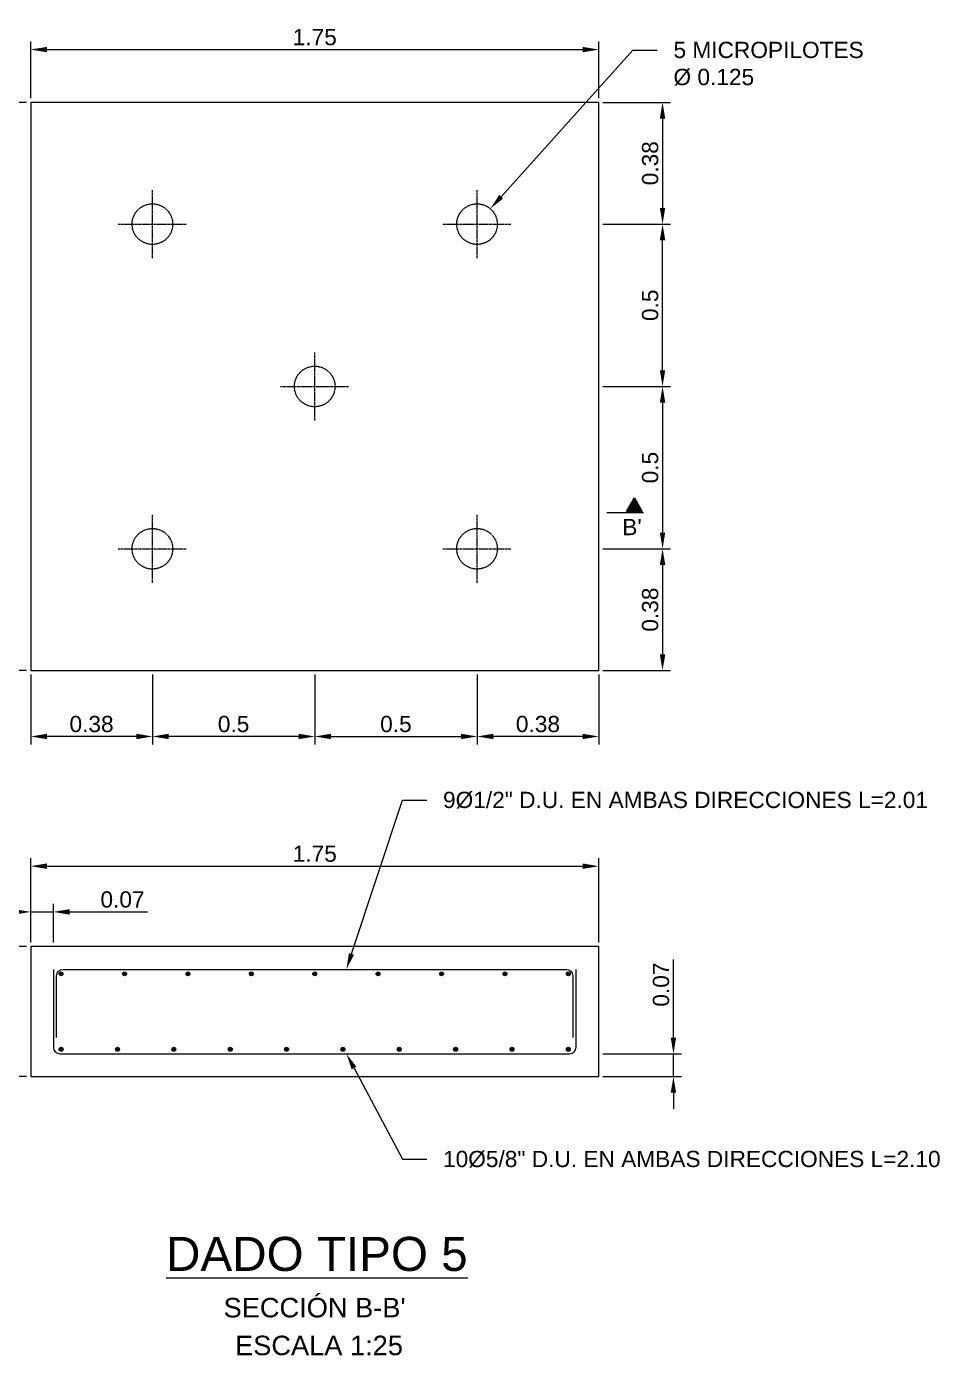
# Model space of a CAD drawing. Header units: millimetres. Extents: x -59786 to 1889966, y -10432 to 69447.
# Drawn here: x 39910 to 42685, y 9016 to 13109 of the extents above; entities that cross this region are included whole.
import ezdxf
from ezdxf import colors
from ezdxf.entities.mleader import LeaderData, LeaderLine
from ezdxf.enums import TextEntityAlignment as Align
from ezdxf.math import Vec2, Vec3

# ---------------------------------------------------------------- set-up
doc = ezdxf.new("R2010")
doc.units = ezdxf.units.MM
doc.header["$LTSCALE"] = 0.2
doc.linetypes.add('CENTER', pattern=[50.8, 31.75, -6.35, 6.35, -6.35])
doc.linetypes.add('HIDDEN', pattern=[9.525, 6.35, -3.175])
for name, color, linetype in [('EE-COTAS', 1, 'Continuous'), ('EE-TEXTO 1', 4, 'Continuous'), ('EE-TEXTO 2', 2, 'Continuous'), ('SIM-COTAS', 1, 'Continuous'), ('SIM-DADOS', 4, 'Continuous'), ('SIM-EJES', 8, 'CENTER'), ('SIM-OCULTOS', 8, 'HIDDEN'), ('SIM-REFUERZO', 6, 'Continuous')]:
    doc.layers.add(name, color=color, linetype=linetype)
doc.styles.add('ARIAL EE', font='arial.ttf')
doc.styles.get("Standard").update_dxf_attribs({"font": 'arial.ttf'})
doc.dimstyles.new('EE 1_STANDAR', dxfattribs={"dimtxt": 2, "dimasz": 2, "dimexe": 1, "dimexo": 0.5, "dimgap": 0.5, "dimtad": 1, "dimdec": 0, "dimdsep": 46, "dimtxsty": 'ARIAL EE', "dimcen": 1.5, "dimclrd": 256, "dimclre": 256, "dimclrt": 2, "dimadec": 0, "dimazin": 0, "dimtfac": 1, "dimtdec": 0, "dimtix": 1, "dimtmove": 0, "dimatfit": 2, "dimfxl": 1, "dimlwd": -1, "dimlwe": -1, "dimarcsym": 0})

# ---------------------------------------------------------------- blocks, each defined once
blk = doc.blocks.new('*D597')
at = {"layer": 'SIM-COTAS', "transparency": 16777216}
for p, q in [((39910.3, 12875.5), (39698.3, 12875.5)), ((39723.3, 12825.5), (39723.3, 11175.5)), ((39910.3, 11125.5), (39698.3, 11125.5))]:
    blk.add_line(p, q, dxfattribs=at)
for points in [[(39714.9, 12825.5), (39731.6, 12825.5), (39723.3, 12875.5)], [(39714.9, 11175.5), (39731.6, 11175.5), (39723.3, 11125.5)]]:
    blk.add_solid(points, dxfattribs=at)
at = {"layer": 'SIM-COTAS', "color": 2, "transparency": 16777216, "insert": (39685.2, 12000.5), "char_height": 50, "attachment_point": 5, "rotation": 90, "style": 'ARIAL EE'}
blk.add_mtext('1.75', dxfattribs=at)
blk = doc.blocks.new('*D596')
at = {"layer": 'SIM-COTAS', "transparency": 16777216}
for p, q in [((39922.8, 12888), (39922.8, 13063.1)), ((41672.8, 12888), (41672.8, 13063.1)), ((39972.8, 13038.1), (41622.8, 13038.1))]:
    blk.add_line(p, q, dxfattribs=at)
for points in [[(39972.8, 13046.4), (39972.8, 13029.8), (39922.8, 13038.1)], [(41622.8, 13046.4), (41622.8, 13029.8), (41672.8, 13038.1)]]:
    blk.add_solid(points, dxfattribs=at)
at = {"layer": 'SIM-COTAS', "color": 2, "transparency": 16777216, "insert": (40797.8, 13076.1), "char_height": 50, "attachment_point": 5, "style": 'ARIAL EE'}
blk.add_mtext('1.75', dxfattribs=at)
blk = doc.blocks.new('*D595')
at = {"layer": 'SIM-COTAS', "transparency": 16777216}
for p, q in [((41685.3, 12000.5), (41894.1, 12000.5)), ((41869.1, 11950.5), (41869.1, 11550.5)), ((41685.3, 11500.5), (41894.1, 11500.5))]:
    blk.add_line(p, q, dxfattribs=at)
for points in [[(41860.8, 11950.5), (41877.5, 11950.5), (41869.1, 12000.5)], [(41860.8, 11550.5), (41877.5, 11550.5), (41869.1, 11500.5)]]:
    blk.add_solid(points, dxfattribs=at)
at = {"layer": 'SIM-COTAS', "color": 2, "transparency": 16777216, "insert": (41831.1, 11750.5), "char_height": 50, "attachment_point": 5, "rotation": 90, "style": 'ARIAL EE'}
blk.add_mtext('0.5', dxfattribs=at)
blk = doc.blocks.new('*D594')
at = {"layer": 'SIM-COTAS', "transparency": 16777216}
for p, q in [((41297.8, 11113), (41297.8, 10897.3)), ((41672.8, 11113), (41672.8, 10897.3)), ((41622.8, 10922.3), (41347.8, 10922.3))]:
    blk.add_line(p, q, dxfattribs=at)
for points in [[(41347.8, 10930.7), (41347.8, 10914), (41297.8, 10922.3)], [(41622.8, 10930.7), (41622.8, 10914), (41672.8, 10922.3)]]:
    blk.add_solid(points, dxfattribs=at)
at = {"layer": 'SIM-COTAS', "color": 2, "transparency": 16777216, "insert": (41485.3, 10960.4), "char_height": 50, "attachment_point": 5, "style": 'ARIAL EE'}
blk.add_mtext('0.38', dxfattribs=at)
blk = doc.blocks.new('*D593')
at = {"layer": 'SIM-COTAS', "transparency": 16777216}
for p, q in [((40297.8, 11113), (40297.8, 10897.3)), ((40797.8, 11113), (40797.8, 10897.3)), ((40747.8, 10922.3), (40347.8, 10922.3))]:
    blk.add_line(p, q, dxfattribs=at)
for points in [[(40347.8, 10930.7), (40347.8, 10914), (40297.8, 10922.3)], [(40747.8, 10930.7), (40747.8, 10914), (40797.8, 10922.3)]]:
    blk.add_solid(points, dxfattribs=at)
at = {"layer": 'SIM-COTAS', "color": 2, "transparency": 16777216, "insert": (40547.8, 10960.4), "char_height": 50, "attachment_point": 5, "style": 'ARIAL EE'}
blk.add_mtext('0.5', dxfattribs=at)
blk = doc.blocks.new('*D592')
at = {"layer": 'SIM-COTAS', "transparency": 16777216}
for p, q in [((39922.8, 11113), (39922.8, 10897.3)), ((40297.8, 11113), (40297.8, 10897.3)), ((40247.8, 10922.3), (39972.8, 10922.3))]:
    blk.add_line(p, q, dxfattribs=at)
for points in [[(39972.8, 10930.7), (39972.8, 10914), (39922.8, 10922.3)], [(40247.8, 10930.7), (40247.8, 10914), (40297.8, 10922.3)]]:
    blk.add_solid(points, dxfattribs=at)
at = {"layer": 'SIM-COTAS', "color": 2, "transparency": 16777216, "insert": (40110.3, 10960.4), "char_height": 50, "attachment_point": 5, "style": 'ARIAL EE'}
blk.add_mtext('0.38', dxfattribs=at)
blk = doc.blocks.new('*D591')
at = {"layer": 'SIM-COTAS', "transparency": 16777216}
for p, q in [((41685.3, 12500.5), (41894.1, 12500.5)), ((41869.1, 12050.5), (41869.1, 12450.5)), ((41685.3, 12000.5), (41894.1, 12000.5))]:
    blk.add_line(p, q, dxfattribs=at)
for points in [[(41860.8, 12450.5), (41877.5, 12450.5), (41869.1, 12500.5)], [(41860.8, 12050.5), (41877.5, 12050.5), (41869.1, 12000.5)]]:
    blk.add_solid(points, dxfattribs=at)
at = {"layer": 'SIM-COTAS', "color": 2, "transparency": 16777216, "insert": (41831.1, 12250.5), "char_height": 50, "attachment_point": 5, "rotation": 90, "style": 'ARIAL EE'}
blk.add_mtext('0.5', dxfattribs=at)
blk = doc.blocks.new('*D590')
at = {"layer": 'SIM-COTAS', "transparency": 16777216}
for p, q in [((40797.8, 11113), (40797.8, 10897.3)), ((41297.8, 11113), (41297.8, 10897.3)), ((40847.8, 10922.3), (41247.8, 10922.3))]:
    blk.add_line(p, q, dxfattribs=at)
for points in [[(40847.8, 10930.7), (40847.8, 10914), (40797.8, 10922.3)], [(41247.8, 10930.7), (41247.8, 10914), (41297.8, 10922.3)]]:
    blk.add_solid(points, dxfattribs=at)
at = {"layer": 'SIM-COTAS', "color": 2, "transparency": 16777216, "insert": (41047.8, 10960.4), "char_height": 50, "attachment_point": 5, "style": 'ARIAL EE'}
blk.add_mtext('0.5', dxfattribs=at)
blk = doc.blocks.new('*D589')
at = {"layer": 'SIM-COTAS', "transparency": 16777216}
for p, q in [((41685.3, 12875.5), (41894.1, 12875.5)), ((41869.1, 12825.5), (41869.1, 12550.5)), ((41685.3, 12500.5), (41894.1, 12500.5))]:
    blk.add_line(p, q, dxfattribs=at)
for points in [[(41860.8, 12825.5), (41877.5, 12825.5), (41869.1, 12875.5)], [(41860.8, 12550.5), (41877.5, 12550.5), (41869.1, 12500.5)]]:
    blk.add_solid(points, dxfattribs=at)
at = {"layer": 'SIM-COTAS', "color": 2, "transparency": 16777216, "insert": (41831.1, 12688), "char_height": 50, "attachment_point": 5, "rotation": 90, "style": 'ARIAL EE'}
blk.add_mtext('0.38', dxfattribs=at)
blk = doc.blocks.new('*D588')
at = {"layer": 'SIM-COTAS', "transparency": 16777216}
for p, q in [((41685.3, 11500.5), (41894.1, 11500.5)), ((41869.1, 11450.5), (41869.1, 11175.5)), ((41685.3, 11125.5), (41894.1, 11125.5))]:
    blk.add_line(p, q, dxfattribs=at)
for points in [[(41860.8, 11450.5), (41877.5, 11450.5), (41869.1, 11500.5)], [(41860.8, 11175.5), (41877.5, 11175.5), (41869.1, 11125.5)]]:
    blk.add_solid(points, dxfattribs=at)
at = {"layer": 'SIM-COTAS', "color": 2, "transparency": 16777216, "insert": (41831.1, 11313), "char_height": 50, "attachment_point": 5, "rotation": 90, "style": 'ARIAL EE'}
blk.add_mtext('0.38', dxfattribs=at)
blk = doc.blocks.new('*D582')
at = {"layer": 'SIM-COTAS', "transparency": 16777216}
for p, q in [((39910.3, 10275), (39768, 10275)), ((39793, 10225), (39793, 9925)), ((39910.3, 9875), (39768, 9875))]:
    blk.add_line(p, q, dxfattribs=at)
for points in [[(39784.7, 10225), (39801.4, 10225), (39793, 10275)], [(39784.7, 9925), (39801.4, 9925), (39793, 9875)]]:
    blk.add_solid(points, dxfattribs=at)
at = {"layer": 'SIM-COTAS', "color": 2, "transparency": 16777216, "insert": (39755, 10075), "char_height": 50, "attachment_point": 5, "rotation": 90, "style": 'ARIAL EE'}
blk.add_mtext('0.4', dxfattribs=at)
blk = doc.blocks.new('*D581')
at = {"layer": 'SIM-COTAS', "transparency": 16777216}
for p, q in [((39922.8, 10287.5), (39922.8, 10407)), ((39992.8, 10287.5), (39992.8, 10407)), ((39872.8, 10382), (39822.8, 10382)), ((39922.8, 10382), (39992.8, 10382)), ((40042.8, 10382), (40283.1, 10382))]:
    blk.add_line(p, q, dxfattribs=at)
for points in [[(39872.8, 10390.4), (39872.8, 10373.7), (39922.8, 10382)], [(40042.8, 10390.4), (40042.8, 10373.7), (39992.8, 10382)]]:
    blk.add_solid(points, dxfattribs=at)
at = {"layer": 'SIM-COTAS', "color": 2, "transparency": 16777216, "insert": (40205.7, 10420), "char_height": 50, "attachment_point": 5, "style": 'ARIAL EE'}
blk.add_mtext('0.07', dxfattribs=at)
blk = doc.blocks.new('*D580')
at = {"layer": 'SIM-COTAS', "transparency": 16777216}
for p, q in [((41902.6, 9995), (41902.6, 10235.4)), ((41685.3, 9945), (41927.6, 9945)), ((41902.6, 9875), (41902.6, 9945)), ((41685.3, 9875), (41927.6, 9875)), ((41902.6, 9825), (41902.6, 9775))]:
    blk.add_line(p, q, dxfattribs=at)
for points in [[(41894.3, 9995), (41911, 9995), (41902.6, 9945)], [(41894.3, 9825), (41911, 9825), (41902.6, 9875)]]:
    blk.add_solid(points, dxfattribs=at)
at = {"layer": 'SIM-COTAS', "color": 2, "transparency": 16777216, "insert": (41864.6, 10158), "char_height": 50, "attachment_point": 5, "rotation": 90, "style": 'ARIAL EE'}
blk.add_mtext('0.07', dxfattribs=at)
blk = doc.blocks.new('TÍTULO')
at = {"layer": 'EE-TEXTO 1', "style": 'ARIAL EE'}
blk.add_attdef('%%UVISTAENPLANTA', text='', height=3.5, dxfattribs=at).set_placement((-0.54, 3.5), align=Align.CENTER)
at = {"layer": 'EE-TEXTO 2', "style": 'ARIAL EE'}
for tag, p in [('SUBTITULO', (-0.77, -1.27)), ('ESCALA1:100', (-0.32, -5.15))]:
    blk.add_attdef(tag, text='', height=2, dxfattribs=at).set_placement(p, align=Align.CENTER)
blk = doc.blocks.new('*D579')
at = {"layer": 'SIM-COTAS', "transparency": 16777216}
for p, q in [((39922.8, 10287.5), (39922.8, 10547.8)), ((39972.8, 10522.8), (41622.8, 10522.8)), ((41672.8, 10287.5), (41672.8, 10547.8))]:
    blk.add_line(p, q, dxfattribs=at)
for points in [[(39972.8, 10531.2), (39972.8, 10514.5), (39922.8, 10522.8)], [(41622.8, 10531.2), (41622.8, 10514.5), (41672.8, 10522.8)]]:
    blk.add_solid(points, dxfattribs=at)
at = {"layer": 'SIM-COTAS', "color": 2, "transparency": 16777216, "insert": (40797.8, 10560.9), "char_height": 50, "attachment_point": 5, "style": 'ARIAL EE'}
blk.add_mtext('1.75', dxfattribs=at)

msp = doc.modelspace()

# ---------------------------------------------------------------- hatches: boundary and pattern name
at = {"layer": 'SIM-DADOS'}
h = msp.add_hatch(color=256, dxfattribs=at)
h.dxf.hatch_style = 1
h.paths.add_polyline_path([(41758.387, 11615.731), (41782.506, 11657.507), (41806.625, 11615.731)])
at = {"layer": 'SIM-REFUERZO'}
h = msp.add_hatch(color=256, dxfattribs=at)
h.dxf.hatch_style = 1
edge = h.paths.add_edge_path()
edge.add_arc((40016.565, 10191.222), 6.052, 0, 360)
h = msp.add_hatch(color=256, dxfattribs=at)
h.dxf.hatch_style = 1
edge = h.paths.add_edge_path()
edge.add_arc((40211.863, 10191.222), 6.052, 0, 360)
h = msp.add_hatch(color=256, dxfattribs=at)
h.dxf.hatch_style = 1
edge = h.paths.add_edge_path()
edge.add_arc((40407.16, 10191.222), 6.052, 0, 360)
h = msp.add_hatch(color=256, dxfattribs=at)
h.dxf.hatch_style = 1
edge = h.paths.add_edge_path()
edge.add_arc((40602.458, 10191.222), 6.052, 0, 360)
h = msp.add_hatch(color=256, dxfattribs=at)
h.dxf.hatch_style = 1
edge = h.paths.add_edge_path()
edge.add_arc((40797.755, 10191.222), 6.052, 0, 360)
h = msp.add_hatch(color=256, dxfattribs=at)
h.dxf.hatch_style = 1
edge = h.paths.add_edge_path()
edge.add_arc((40993.053, 10191.222), 6.052, 0, 360)
h = msp.add_hatch(color=256, dxfattribs=at)
h.dxf.hatch_style = 1
edge = h.paths.add_edge_path()
edge.add_arc((41188.35, 10191.222), 6.052, 0, 360)
h = msp.add_hatch(color=256, dxfattribs=at)
h.dxf.hatch_style = 1
edge = h.paths.add_edge_path()
edge.add_arc((41383.648, 10191.222), 6.052, 0, 360)
h = msp.add_hatch(color=256, dxfattribs=at)
h.dxf.hatch_style = 1
edge = h.paths.add_edge_path()
edge.add_arc((41578.945, 10191.222), 6.052, 0, 360)
h = msp.add_hatch(color=256, dxfattribs=at)
h.dxf.hatch_style = 1
edge = h.paths.add_edge_path()
edge.add_arc((40016.565, 9958.842), 6.052, 0, 360)
h = msp.add_hatch(color=256, dxfattribs=at)
h.dxf.hatch_style = 1
edge = h.paths.add_edge_path()
edge.add_arc((40190.163, 9958.842), 6.052, 0, 360)
h = msp.add_hatch(color=256, dxfattribs=at)
h.dxf.hatch_style = 1
edge = h.paths.add_edge_path()
edge.add_arc((40363.761, 9958.842), 6.052, 0, 360)
h = msp.add_hatch(color=256, dxfattribs=at)
h.dxf.hatch_style = 1
edge = h.paths.add_edge_path()
edge.add_arc((40537.359, 9958.842), 6.052, 0, 360)
h = msp.add_hatch(color=256, dxfattribs=at)
h.dxf.hatch_style = 1
edge = h.paths.add_edge_path()
edge.add_arc((40710.957, 9958.842), 6.052, 0, 360)
h = msp.add_hatch(color=256, dxfattribs=at)
h.dxf.hatch_style = 1
edge = h.paths.add_edge_path()
edge.add_arc((40884.554, 9958.842), 6.052, 0, 360)
h = msp.add_hatch(color=256, dxfattribs=at)
h.dxf.hatch_style = 1
edge = h.paths.add_edge_path()
edge.add_arc((41058.152, 9958.842), 6.052, 0, 360)
h = msp.add_hatch(color=256, dxfattribs=at)
h.dxf.hatch_style = 1
edge = h.paths.add_edge_path()
edge.add_arc((41231.75, 9958.842), 6.052, 0, 360)
h = msp.add_hatch(color=256, dxfattribs=at)
h.dxf.hatch_style = 1
edge = h.paths.add_edge_path()
edge.add_arc((41405.348, 9958.842), 6.052, 0, 360)
h = msp.add_hatch(color=256, dxfattribs=at)
h.dxf.hatch_style = 1
edge = h.paths.add_edge_path()
edge.add_arc((41578.945, 9958.842), 6.052, 0, 360, ccw=False)

# ---------------------------------------------------------------- linework, layer by layer
at = {"layer": 'SIM-DADOS'}
msp.add_line((41698.002, 11612.599), (41810.495, 11612.599), dxfattribs=at)
for points in [[(39922.755, 11125.462), (41672.755, 11125.462), (41672.755, 12875.462), (39922.755, 12875.462)], [(41782.506, 11657.507), (41806.625, 11615.731), (41758.387, 11615.731)], [(39922.755, 9875.032), (41672.755, 9875.032), (41672.755, 10275.032), (39922.755, 10275.032)]]:
    msp.add_lwpolyline(points, close=True, dxfattribs=at)
at = {"layer": 'SIM-EJES'}
for p, q in [((40297.755, 12395.216), (40297.755, 12605.708)), ((41297.755, 12395.216), (41297.755, 12605.708)), ((40192.509, 12500.462), (40403.001, 12500.462)), ((41192.509, 12500.462), (41403.001, 12500.462)), ((40797.755, 11895.216), (40797.755, 12105.708)), ((40692.509, 12000.462), (40903.001, 12000.462)), ((40297.755, 11395.216), (40297.755, 11605.708)), ((41297.755, 11395.216), (41297.755, 11605.708)), ((40192.509, 11500.462), (40403.001, 11500.462)), ((41192.509, 11500.462), (41403.001, 11500.462))]:
    msp.add_line(p, q, dxfattribs=at)
at = {"layer": 'SIM-OCULTOS'}
for centre in [(40297.755, 12500.462), (41297.755, 12500.462), (40797.755, 12000.462), (40297.755, 11500.462), (41297.755, 11500.462)]:
    msp.add_circle(centre, 62.5, dxfattribs=at)
at = {"layer": 'SIM-REFUERZO'}
for points in [[(39992.755, 10205.032), (39992.755, 9965.032, 0.41421356), (40012.755, 9945.032), (41582.755, 9945.032, 0.41421356), (41602.755, 9965.032), (41602.755, 10205.032)], [(40002.755, 9995.032), (40002.755, 10185.032, -0.41421356), (40022.755, 10205.032), (41572.755, 10205.032, -0.41421356), (41592.755, 10185.032), (41592.755, 9995.032)]]:
    msp.add_lwpolyline(points, format="xyb", dxfattribs=at)
for centre in [(40016.565, 10191.222), (40211.863, 10191.222), (40407.16, 10191.222), (40602.458, 10191.222), (40797.755, 10191.222), (40993.053, 10191.222), (41188.35, 10191.222), (41383.648, 10191.222), (41578.945, 10191.222), (40016.565, 9958.842), (40190.163, 9958.842), (40363.761, 9958.842), (40537.359, 9958.842), (40710.957, 9958.842), (40884.554, 9958.842), (41058.152, 9958.842), (41231.75, 9958.842), (41405.348, 9958.842), (41578.945, 9958.842)]:
    msp.add_circle(centre, 6.052, dxfattribs=at)

# ---------------------------------------------------------------- block references
at = {"layer": 'EE-TEXTO 1', "xscale": 30, "yscale": 30, "zscale": 30}
msp.add_blockref('TÍTULO', (40820.512, 9171.107), dxfattribs=at).add_auto_attribs({'ESCALA1:100': 'ESCALA 1:25', 'SUBTITULO': "SECCIÓN B-B'", '%%UVISTAENPLANTA': '%%UDADO TIPO 5'})

# ---------------------------------------------------------------- texts
at = {"layer": 'EE-COTAS', "color": 2, "insert": (41805.065, 11592.34), "char_height": 50, "attachment_point": 3, "style": 'ARIAL EE'}
msp.add_mtext("B'", dxfattribs=at)

# ---------------------------------------------------------------- dimensions: what is measured, and where the dimension line sits
at = {"layer": 'SIM-COTAS'}
for base, p1, p2, picture, middle in [((41672.755, 13038.094), (39922.755, 12875.462), (41672.755, 12875.462), '*D596', (40797.755, 13076.123)), ((39922.755412221, 10922.331858171), (40297.755412221, 11125.462270753), (39922.755412221, 11125.462270753), '*D592', (40110.255412221, 10960.377560763)), ((40297.755, 10922.332), (40797.755, 11125.462), (40297.755, 11125.462), '*D593', (40547.755, 10960.361)), ((41297.755, 10922.332), (40797.755, 11125.462), (41297.755, 11125.462), '*D590', (41047.755, 10960.361)), ((41297.755412221, 10922.331858171), (41672.755412221, 11125.462270753), (41297.755412221, 11125.462270753), '*D594', (41485.255412221, 10960.377560763)), ((41672.755, 10522.847), (39922.755, 10275.032), (41672.755, 10275.032), '*D579', (40797.755, 10560.876))]:
    dim = msp.add_linear_dim(base=base, p1=p1, p2=p2, dimstyle='EE 1_STANDAR', override={"dimdec": 2, "dimlfac": 0.001}, dxfattribs=at)
    dim.commit()
    dim.dimension.update_dxf_attribs({"geometry": picture, "text_midpoint": middle})
for base, p1, p2, picture, middle in [((39723.259, 11125.462), (39922.755, 12875.462), (39922.755, 11125.462), '*D597', (39685.231, 12000.462)), ((41869.145381724, 12500.462270753), (41672.755412221, 12875.462270753), (41672.755412221, 12500.462270753), '*D589', (41831.099679132, 12687.962270753)), ((41869.145, 12500.462), (41672.755, 12000.462), (41672.755, 12500.462), '*D591', (41831.117, 12250.462)), ((41869.145, 11500.462), (41672.755, 12000.462), (41672.755, 11500.462), '*D595', (41831.117, 11750.462)), ((41869.145381724, 11125.462270753), (41672.755412221, 11500.462270753), (41672.755412221, 11125.462270753), '*D588', (41831.099679132, 11312.962270753)), ((39793.019, 9875.032), (39922.755, 10275.032), (39922.755, 9875.032), '*D582', (39754.991, 10075.032))]:
    dim = msp.add_linear_dim(base=base, p1=p1, p2=p2, angle=90, dimstyle='EE 1_STANDAR', override={"dimdec": 2, "dimlfac": 0.001}, dxfattribs=at)
    dim.commit()
    dim.dimension.update_dxf_attribs({"geometry": picture, "text_midpoint": middle})
dim = msp.add_linear_dim(base=(39992.755, 10382.017), p1=(39922.755, 10275.032), p2=(39992.755, 10275.032), dimstyle='EE 1_STANDAR', override={"dimdec": 2, "dimlfac": 0.001}, dxfattribs=at)
dim.commit()
dim.dimension.update_dxf_attribs({"geometry": '*D581', "text_midpoint": (40205.682, 10382.017), "dimtype": 160})
dim = msp.add_linear_dim(base=(41902.636, 9875.032), p1=(41672.755, 9945.032), p2=(41672.755, 9875.032), angle=90, dimstyle='EE 1_STANDAR', override={"dimdec": 2, "dimlfac": 0.001}, dxfattribs=at)
dim.commit()
dim.dimension.update_dxf_attribs({"geometry": '*D580', "text_midpoint": (41902.636, 10157.958), "dimtype": 160})

# ---------------------------------------------------------------- leaders
ml = msp.add_multileader_mtext('Standard', dxfattribs=at)
ml.set_content('4 MICROPILOTES\\PØ 0.125', color=2)
ml.set_leader_properties(color=256)
ml.build(insert=Vec2(0, 0))
ml.multileader.update_dxf_attribs({"dogleg_length": 0.003, "arrow_head_size": 50, "scale": 25})
ctx = ml.context
ctx.base_point, ctx.scale, ctx.char_height, ctx.arrow_head_size, ctx.landing_gap_size, ctx.plane_origin = Vec3(38441.06, 13045.448), 25, 50, 50, 50, Vec3(39229.429, 14602.879)
notes = []
notes.append((ctx, [(0, (1, 1, 0), (38366.06, 13045.448), (1, 0), 75, [(0, [(37887.809, 12547.752)], 0, [])])]))
ctx.mtext.insert, ctx.mtext.width, ctx.mtext.flow_direction = Vec3(38491.06, 13071.454), 585.79156, 5
ml = msp.add_multileader_mtext('Standard', dxfattribs=at)
ml.set_content('5 MICROPILOTES\\PØ 0.125', color=2)
ml.set_leader_properties(color=256)
ml.build(insert=Vec2(0, 0))
ml.multileader.update_dxf_attribs({"dogleg_length": 0.003, "arrow_head_size": 50, "scale": 25})
ctx = ml.context
ctx.base_point, ctx.scale, ctx.char_height, ctx.arrow_head_size, ctx.landing_gap_size, ctx.plane_origin = Vec3(41852.818, 13035.976), 25, 50, 50, 50, Vec3(42680.241, 14602.879)
notes.append((ctx, [(0, (1, 1, 0), (41777.818, 13035.976), (1, 0), 75, [(0, [(41338.62, 12547.752)], 0, [])])]))
ctx.mtext.insert, ctx.mtext.width, ctx.mtext.flow_direction = Vec3(41902.818, 13061.982), 585.79156, 5
at = {"layer": 'SIM-COTAS', "linetype": 'Continuous'}
ml = msp.add_multileader_mtext('Standard', dxfattribs=at)
ml.set_content('\\A1;{\\C2;PELDAÑO P1 LAM e = 3/6"}', color=256)
ml.set_leader_properties()
ml.build(insert=Vec2(0, 0))
ml.multileader.update_dxf_attribs({"dogleg_length": 0.0025, "arrow_head_size": 100, "scale": 50})
ctx = ml.context
ctx.base_point, ctx.scale, ctx.char_height, ctx.arrow_head_size, ctx.landing_gap_size, ctx.plane_origin = Vec3(5047.551, 12032.733), 50, 100, 100, 50, Vec3(833.289, -5722.216)
notes.append((ctx, [(0, (1, 1, 0), (4861.373, 12032.733), (1, 0), 186.178, [(0, [(4861.451, 11434.857)], 0, [])])]))
ctx.mtext.insert, ctx.mtext.rotation, ctx.mtext.width, ctx.mtext.defined_height, ctx.mtext.flow_direction = Vec3(5097.551, 12083.62), 6.28318531, 948.96791, 411.095, 5
at = {"layer": 'SIM-COTAS'}
ml = msp.add_multileader_mtext('Standard', dxfattribs=at)
ml.set_content('\\A1;LOSA DE CONTRAPISO', color=2)
ml.set_leader_properties(color=256)
ml.build(insert=Vec2(0, 0))
ml.multileader.update_dxf_attribs({"dogleg_length": 0.003, "arrow_head_size": 40, "scale": 20})
ctx = ml.context
ctx.base_point, ctx.scale, ctx.char_height, ctx.arrow_head_size, ctx.landing_gap_size, ctx.plane_origin = Vec3(47151.54, 12076.315), 20, 40, 40, 40, Vec3(48114.302, 11953.567)
ctx.text_align_type = 2
notes.append((ctx, [(0, (1, 1, 0), (47912.168, 12076.315), (-1, 0), 60, [(0, [(47911.61, 11866.863)], 0, [])])]))
ctx.mtext.insert, ctx.mtext.width, ctx.mtext.defined_height, ctx.mtext.alignment, ctx.mtext.flow_direction = Vec3(47812.168, 12096.656), 850.09377, 424.72, 3, 5
at = {"layer": 'SIM-COTAS', "linetype": 'Continuous'}
ml = msp.add_multileader_mtext('Standard', dxfattribs=at)
ml.set_content('\\A1;{\\C2;DESCANSO LAM e = 3/6"}', color=256)
ml.set_leader_properties()
ml.build(insert=Vec2(0, 0))
ml.multileader.update_dxf_attribs({"dogleg_length": 0.0025, "arrow_head_size": 100, "scale": 50})
ctx = ml.context
ctx.base_point, ctx.scale, ctx.char_height, ctx.arrow_head_size, ctx.landing_gap_size, ctx.plane_origin = Vec3(6790.526, 11656.086), 50, 100, 100, 50, Vec3(2576.264, -6405.073)
notes.append((ctx, [(0, (1, 1, 0), (6604.348, 11656.086), (1, 0), 186.178, [(0, [(6604.426, 10752)], 0, [])])]))
ctx.mtext.insert, ctx.mtext.rotation, ctx.mtext.width, ctx.mtext.defined_height, ctx.mtext.flow_direction = Vec3(6840.526, 11706.973), 6.28318531, 886.56141, 411.095, 5
at = {"layer": 'SIM-COTAS'}
ml = msp.add_multileader_mtext('Standard', dxfattribs=at)
ml.set_content('\\A1;VIGA TIPO 2\\P0.60x0.60', color=2)
ml.set_leader_properties(color=256)
ml.build(insert=Vec2(0, 0))
ml.multileader.update_dxf_attribs({"dogleg_length": 0.003, "arrow_head_size": 40, "scale": 20})
ctx = ml.context
ctx.base_point, ctx.scale, ctx.char_height, ctx.arrow_head_size, ctx.landing_gap_size, ctx.plane_origin = Vec3(47390.78, 10774.251), 20, 40, 40, 40, Vec3(49636.711, 8698.727)
ctx.text_align_type = 2
notes.append((ctx, [(1, (1, 1, 0), (47853.645, 10774.251), (-1, 0), 60, [(0, [(47888.57, 10966.863)], 0, [])])]))
ctx.mtext.insert, ctx.mtext.width, ctx.mtext.alignment, ctx.mtext.flow_direction = Vec3(47753.645, 10794.592), 352.68742, 3, 5
ml = msp.add_multileader_mtext('Standard', dxfattribs=at)
ml.set_content('\\A1;9Ø1/2" D.U. EN AMBAS DIRECCIONES L=2.01', color=2)
ml.set_leader_properties(color=256)
ml.build(insert=Vec2(0, 0))
ml.multileader.update_dxf_attribs({"dogleg_length": 0.003, "arrow_head_size": 50, "scale": 25})
ctx = ml.context
ctx.base_point, ctx.scale, ctx.char_height, ctx.arrow_head_size, ctx.landing_gap_size, ctx.plane_origin = Vec3(37692.07, 10726.556), 25, 50, 50, 50, Vec3(38786.099, 12260.159)
notes.append((ctx, [(0, (1, 1, 0), (37617.07, 10726.556), (1, 0), 75, [(0, [(37444.479, 10205.032)], 0, [])])]))
ctx.mtext.insert, ctx.mtext.width, ctx.mtext.flow_direction = Vec3(37742.07, 10751.982), 802.80561, 5
ml = msp.add_multileader_mtext('Standard', dxfattribs=at)
ml.set_content('\\A1;9Ø1/2" D.U. EN AMBAS DIRECCIONES L=2.01', color=2)
ml.set_leader_properties(color=256)
ml.build(insert=Vec2(0, 0))
ml.multileader.update_dxf_attribs({"dogleg_length": 0.003, "arrow_head_size": 50, "scale": 25})
ctx = ml.context
ctx.base_point, ctx.scale, ctx.char_height, ctx.arrow_head_size, ctx.landing_gap_size, ctx.plane_origin = Vec3(41142.882, 10726.556), 25, 50, 50, 50, Vec3(42236.91, 12260.159)
notes.append((ctx, [(0, (1, 1, 0), (41067.882, 10726.556), (1, 0), 75, [(0, [(40895.29, 10205.032)], 0, [])])]))
ctx.mtext.insert, ctx.mtext.width, ctx.mtext.flow_direction = Vec3(41192.882, 10751.982), 802.80561, 5
ml = msp.add_multileader_mtext('Standard', dxfattribs=at)
ml.set_content('\\A1;ESTRIBOS\\PØ 3/8', color=2)
ml.set_leader_properties(color=256)
ml.build(insert=Vec2(0, 0))
ml.multileader.update_dxf_attribs({"dogleg_length": 0.003, "arrow_head_size": 40, "scale": 20})
ctx = ml.context
ctx.base_point, ctx.scale, ctx.char_height, ctx.arrow_head_size, ctx.landing_gap_size, ctx.plane_origin = Vec3(47802.219, 10519.869), 20, 40, 40, 40, Vec3(49636.711, 8447.369)
ctx.text_align_type = 2
notes.append((ctx, [(1, (1, 1, 0), (48217.444, 10519.869), (-1, 0), 60, [(0, [(48389.214, 10708.648)], 0, [])])]))
ctx.mtext.insert, ctx.mtext.width, ctx.mtext.alignment, ctx.mtext.flow_direction = Vec3(48117.444, 10540.674), 659.0632, 3, 5
at = {"layer": 'SIM-COTAS', "linetype": 'Continuous'}
ml = msp.add_multileader_mtext('Standard', dxfattribs=at)
ml.set_content('{\\C2;PTE 300x100x7mm}', color=256)
ml.set_leader_properties()
ml.build(insert=Vec2(0, 0))
ml.multileader.update_dxf_attribs({"dogleg_length": 0.0025, "arrow_head_size": 100, "scale": 50})
ctx = ml.context
ctx.base_point, ctx.scale, ctx.char_height, ctx.arrow_head_size, ctx.landing_gap_size, ctx.plane_origin = Vec3(6459.235, 9964.038), 50, 100, 100, 50, Vec3(2244.974, -6709.823)
notes.append((ctx, [(0, (1, 1, 0), (6273.058, 9964.038), (1, 0), 186.178, [(0, [(6273.136, 10447.25)], 0, [])])]))
ctx.mtext.insert, ctx.mtext.rotation, ctx.mtext.width, ctx.mtext.defined_height, ctx.mtext.flow_direction = Vec3(6509.235, 10014.925), 6.28318531, 1223.25679, 411.095, 5
ml = msp.add_multileader_mtext('Standard', dxfattribs=at)
ml.set_content('{\\C2;CAJON ARMADO 1}', color=256)
ml.set_leader_properties()
ml.build(insert=Vec2(0, 0))
ml.multileader.update_dxf_attribs({"dogleg_length": 0.0025, "arrow_head_size": 100, "scale": 50})
ctx = ml.context
ctx.base_point, ctx.scale, ctx.char_height, ctx.arrow_head_size, ctx.landing_gap_size, ctx.plane_origin = Vec3(8262.373, 10161.179), 50, 100, 100, 50, Vec3(4048.112, -6709.823)
notes.append((ctx, [(0, (1, 1, 0), (8076.195, 10161.179), (1, 0), 186.178, [(0, [(8076.274, 10447.25)], 0, [])])]))
ctx.mtext.insert, ctx.mtext.rotation, ctx.mtext.width, ctx.mtext.defined_height, ctx.mtext.flow_direction = Vec3(8312.373, 10212.032), 6.28318531, 974.70283, 411.095, 5
at = {"layer": 'SIM-COTAS'}
ml = msp.add_multileader_mtext('Standard', dxfattribs=at)
ml.set_content('\\A1;MACIZO EN CONCRETO\\PCICLÓPEO', color=2)
ml.set_leader_properties(color=256)
ml.build(insert=Vec2(0, 0))
ml.multileader.update_dxf_attribs({"dogleg_length": 0.003, "arrow_head_size": 40, "scale": 20})
ctx = ml.context
ctx.base_point, ctx.scale, ctx.char_height, ctx.arrow_head_size, ctx.landing_gap_size, ctx.plane_origin = Vec3(46320.762, 10261.132), 20, 40, 40, 40, Vec3(49707.9, 8402.886)
ctx.text_align_type = 2
notes.append((ctx, [(1, (1, 1, 0), (47099.834, 10261.132), (-1, 0), 60, [(0, [(47233.669, 10149.141)], 0, [])])]))
ctx.mtext.insert, ctx.mtext.width, ctx.mtext.alignment, ctx.mtext.flow_direction = Vec3(46999.834, 10281.473), 659.0632, 3, 5
ml = msp.add_multileader_mtext('Standard', dxfattribs=at)
ml.set_content('\\A1;Ø 5/8', color=2)
ml.set_leader_properties(color=256)
ml.build(insert=Vec2(0, 0))
ml.multileader.update_dxf_attribs({"dogleg_length": 0.003, "arrow_head_size": 40, "scale": 20})
ctx = ml.context
ctx.base_point, ctx.scale, ctx.char_height, ctx.arrow_head_size, ctx.landing_gap_size, ctx.plane_origin = Vec3(47910.514, 10059.166), 20, 40, 40, 40, Vec3(49636.711, 8054.189)
ctx.text_align_type = 2
notes.append((ctx, [(1, (1, 1, 0), (48182.464, 10059.166), (-1, 0), 60, [(0, [(48306.669, 10294.205)], 0, [])])]))
ctx.mtext.insert, ctx.mtext.width, ctx.mtext.alignment, ctx.mtext.flow_direction = Vec3(48082.464, 10079.971), 659.0632, 3, 5
ml = msp.add_multileader_mtext('Standard', dxfattribs=at)
ml.set_content('\\A1;10Ø5/8" D.U. EN AMBAS DIRECCIONES L=2.10', color=2)
ml.set_leader_properties(color=256)
ml.build(insert=Vec2(0, 0))
ml.multileader.update_dxf_attribs({"dogleg_length": 0.003, "arrow_head_size": 50, "scale": 25})
ctx = ml.context
ctx.base_point, ctx.scale, ctx.char_height, ctx.arrow_head_size, ctx.landing_gap_size, ctx.plane_origin = Vec3(37692.07, 9620.567), 25, 50, 50, 50, Vec3(38786.099, 11150.321)
notes.append((ctx, [(0, (1, 1, 0), (37617.07, 9620.567), (1, 0), 75, [(0, [(37444.479, 9945.032)], 0, [])])]))
ctx.mtext.insert, ctx.mtext.width, ctx.mtext.flow_direction = Vec3(37742.07, 9645.993), 802.80561, 5
ml = msp.add_multileader_mtext('Standard', dxfattribs=at)
ml.set_content('\\A1;10Ø5/8" D.U. EN AMBAS DIRECCIONES L=2.10', color=2)
ml.set_leader_properties(color=256)
ml.build(insert=Vec2(0, 0))
ml.multileader.update_dxf_attribs({"dogleg_length": 0.003, "arrow_head_size": 50, "scale": 25})
ctx = ml.context
ctx.base_point, ctx.scale, ctx.char_height, ctx.arrow_head_size, ctx.landing_gap_size, ctx.plane_origin = Vec3(41142.882, 9620.567), 25, 50, 50, 50, Vec3(42236.91, 11150.321)
notes.append((ctx, [(0, (1, 1, 0), (41067.882, 9620.567), (1, 0), 75, [(0, [(40895.29, 9945.032)], 0, [])])]))
ctx.mtext.insert, ctx.mtext.width, ctx.mtext.flow_direction = Vec3(41192.882, 9645.993), 802.80561, 5
ml = msp.add_multileader_mtext('Standard', dxfattribs=at)
ml.set_content("\\A1;MICROPILOTES\\PØ 0.125 L = 9.00mts\\Pf 'c=25.4 MPa", color=2)
ml.set_leader_properties(color=256)
ml.build(insert=Vec2(0, 0))
ml.multileader.update_dxf_attribs({"dogleg_length": 0.003, "arrow_head_size": 40, "scale": 20})
ctx = ml.context
ctx.base_point, ctx.scale, ctx.char_height, ctx.arrow_head_size, ctx.landing_gap_size, ctx.plane_origin = Vec3(51435.184, 9840.941), 20, 40, 40, 40, Vec3(51715.973, 9540.927)
ctx.text_align_type = 2
notes.append((ctx, [(0, (1, 1, 0), (52100.233, 9840.941), (-1, 0), 81.584, [(0, [(52248.558, 9840.941)], 0, [])])]))
ctx.mtext.insert, ctx.mtext.width, ctx.mtext.alignment, ctx.mtext.flow_direction = Vec3(51978.649, 9861.282), 518.28566, 3, 5
ml = msp.add_multileader_mtext('Standard', dxfattribs=at)
ml.set_content('\\A1;LOSA PARA MACIZO\\PEN CONCRETO\\Pe=0.15 DE 2.65x2.65', color=2)
ml.set_leader_properties(color=256)
ml.build(insert=Vec2(0, 0))
ml.multileader.update_dxf_attribs({"dogleg_length": 0.003, "arrow_head_size": 40, "scale": 20})
ctx = ml.context
ctx.base_point, ctx.scale, ctx.char_height, ctx.arrow_head_size, ctx.landing_gap_size, ctx.plane_origin = Vec3(46416.833, 9764.286), 20, 40, 40, 40, Vec3(49707.9, 7977.169)
ctx.text_align_type = 2
notes.append((ctx, [(1, (1, 1, 0), (47099.834, 9764.286), (-1, 0), 60, [(0, [(47233.669, 9625.969)], 0, [])])]))
ctx.mtext.insert, ctx.mtext.width, ctx.mtext.alignment, ctx.mtext.flow_direction = Vec3(46999.834, 9784.627), 659.0632, 3, 5
for ctx, leaders in notes:
    for number, flags, end, landing, length, lines in leaders:
        leader = LeaderData()
        leader.index, (leader.has_last_leader_line, leader.has_dogleg_vector, leader.attachment_direction) = number, flags
        leader.last_leader_point, leader.dogleg_vector, leader.dogleg_length = Vec3(end), Vec3(landing), length
        for number, points, colour, breaks in lines:
            line = LeaderLine()
            line.index, line.vertices, line.color, line.breaks = number, Vec3.list(points), colors.encode_raw_color(colour), breaks
            leader.lines.append(line)
        ctx.leaders.append(leader)

doc.saveas('drawing.dxf')
